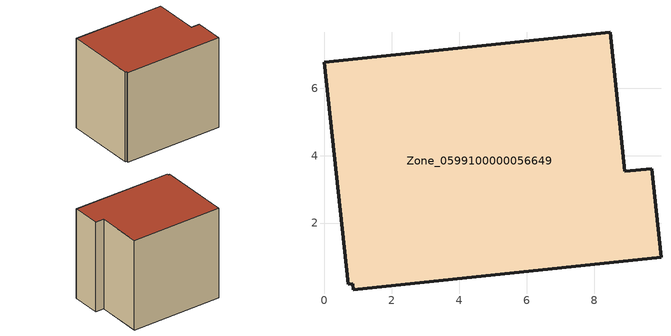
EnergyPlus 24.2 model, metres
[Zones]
Zone_0599100000056649
 floor ground (C_G): 0,6.77 8.47,7.67 8.91,3.53 9.7,3.61 9.98,0.98 0.85,0.01 0.84,0.19 0.7,0.18 z0
 wall outside (C_F): 8.47,7.67 0,6.77 0.7,0.18 0.84,0.19 0.85,0.01 9.98,0.98 9.7,3.61 8.91,3.53 8.47,7.67 z0:8.44
 roof outside (C_R): 0.84,0.19 0.85,0.01 9.98,0.98 9.7,3.61 8.91,3.53 8.47,7.67 0,6.77 0.7,0.18 z8.44
[BUILDING]
Pand.0599100000056649: North Axis=0; Terrain=City; Loads Convergence Tolerance Value=0.04; Temperature Convergence Tolerance Value=0.4; Solar Distribution=FullExterior; Maximum Number of Warmup Days=25; Minimum Number of Warmup Days=1
[Site:Location]
Rotterdam.The.Hague.AP_ZH_NLD Design_Conditions: Latitude=51.96; Longitude=4.45; Time Zone=1; Elevation=-4.5
[SITE:GROUNDTEMPERATURE:BUILDINGSURFACE]
18, 18, 18, 18, 18, 18, 18, 18, 18, 18, 18, 18
[MATERIAL] Thermal Absorptance=0.9; Solar Absorptance=0.7; Visible Absorptance=0.7
Name | Roughness | Thickness | Conductivity | Density | Specific Heat
G.TI.1992-2005 | MediumSmooth | 0.15 | 0.06 | 540 | 1210
F.TI.1992-2005 | Rough | 0.3 | 0.12 | 1920 | 840
R.TI.1992-2005 | MediumRough | 0.2 | 0.08 | 1500 | 1000
[CONSTRUCTION]
C_G: G.TI.1992-2005
C_F: F.TI.1992-2005
C_R: R.TI.1992-2005
[ZONE]
Zone_0599100000056649: Type=1; Multiplier=1; Ceiling Height=Autocalculate; Volume=Autocalculate; Floor Area=autocalculate; Part of Total Floor Area=Yes
[ZONEINFILTRATION:DESIGNFLOWRATE]
Infil_Zone_0599100000056649: Zone or ZoneList or Space or SpaceList=Zone_0599100000056649; Schedule=AlwaysOn; Design Flow Rate Calculation Method=Flow/Area; Flow Rate per Floor Area=0.0015; Constant Term Coefficient=1; Temperature Term Coefficient=0; Velocity Term Coefficient=0; Velocity Squared Term Coefficient=0
[HVACTEMPLATE:ZONE:IDEALLOADSAIRSYSTEM]
Zone_0599100000056649: Maximum Heating Supply Air Temperature=50; Minimum Cooling Supply Air Temperature=13; Maximum Heating Supply Air Humidity Ratio=0.0156; Minimum Cooling Supply Air Humidity Ratio=0.0077; Heating Limit=NoLimit; Cooling Limit=NoLimit; Dehumidification Control Type=ConstantSensibleHeatRatio; Cooling Sensible Heat Ratio=0.7; Dehumidification Setpoint=60; Humidification Control Type=None; Humidification Setpoint=30; Outdoor Air Method=None; Outdoor Air Flow Rate per Person=0.00944; Outdoor Air Flow Rate per Zone Floor Area=0; Outdoor Air Flow Rate per Zone=0; Demand Controlled Ventilation Type=None; Outdoor Air Economizer Type=NoEconomizer; Heat Recovery Type=None; Sensible Heat Recovery Effectiveness=0.7; Latent Heat Recovery Effectiveness=0.65
[ZONECONTROL:THERMOSTAT]
ThermostatControl_Zone_0599100000056649: Zone or ZoneList=Zone_0599100000056649; Control Type Schedule=DualSetpointControlType; Control 1=Thermostat_Zone_0599100000056649; Temperature Difference Between Cutout And Setpoint=0
[THERMOSTATSETPOINT:DUALSETPOINT]
Thermostat_Zone_0599100000056649: Heating Setpoint Temperature Schedule=HeatingSetpoint_Zone_0599100000056649; Cooling Setpoint Temperature Schedule=CoolingSetpoint_Zone_0599100000056649
[SCHEDULE:COMPACT]
HeatingSetpoint_Zone_0599100000056649: Through: 12/31, For: AllDays, Until: 24:00, 21
CoolingSetpoint_Zone_0599100000056649: Through: 12/31, For: AllDays, Until: 24:00, 24
DualSetpointControlType: Through: 12/31, For: AllDays, Until: 24:00, 4
AlwaysOn: Through: 12/31, For: AllDays, Until: 24:00, 1
